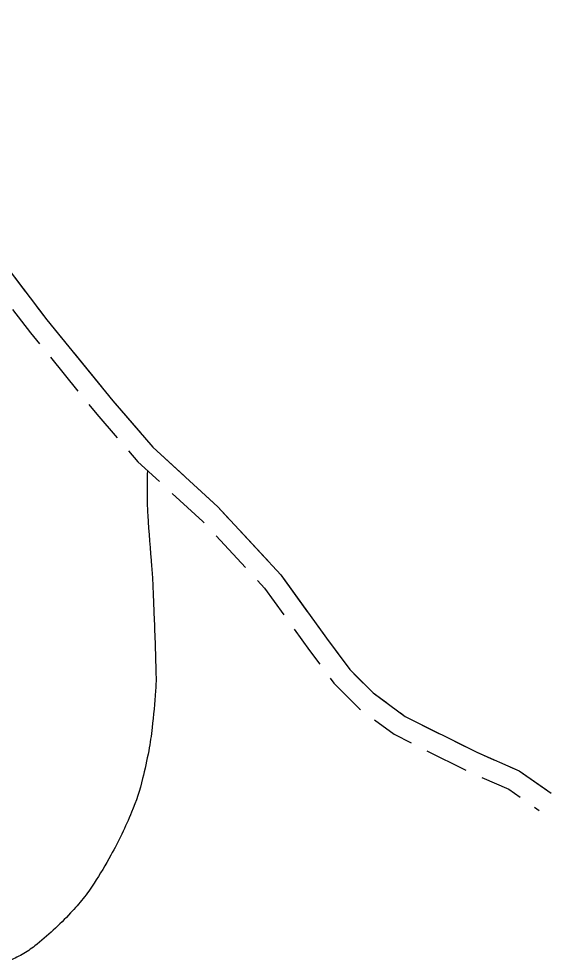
# Model space of a CAD drawing. Header units: millimetres. Extents: x 1400 to 4853, y -623 to 1865.
# Drawn here: x 3200.7 to 3261.8, y 1613.3 to 1721.4 of the extents above; entities that cross this region are included whole.
import ezdxf

# ---------------------------------------------------------------- set-up
doc = ezdxf.new("R2010")
doc.units = ezdxf.units.MM
doc.linetypes.add('AHIDDEN4', pattern=[7, 5, -2])
doc.layers.add('01_Північ', color=7, linetype='Continuous')

msp = doc.modelspace()

# ---------------------------------------------------------------- linework, layer by layer
at = {"layer": '01_Північ', "linetype": 'AHIDDEN4', "flags": 128}
for points in [[(3137.5285, 1721.4456), (3145.3723, 1720.6517), (3152.6051, 1718.7906), (3164.5637, 1716.2424), (3175.7208, 1713.808), (3180.5328, 1712.3209), (3184.4127, 1710.7567), (3188.0105, 1707.4405), (3195.5065, 1697.9567), (3203.9205, 1686.9181), (3211.5142, 1677.6271), (3216.1054, 1672.2958), (3223.5472, 1665.4684), (3230.7988, 1657.6453), (3236.0307, 1650.3718), (3238.7075, 1646.7854), (3241.4137, 1644.1104), (3245.0611, 1641.406), (3253.2856, 1637.286), (3258.1538, 1635.1501), (3261.8347, 1632.5989)], [(3105.9692, 1720.423), (3144.4238, 1717.0265), (3152.0557, 1716.4538), (3164.0578, 1713.8963), (3175.1095, 1711.4849), (3179.7283, 1710.0575), (3183.1086, 1708.6947), (3186.2449, 1705.8039), (3193.6106, 1696.485), (3202.0364, 1685.4308), (3209.6755, 1676.0844), (3214.3789, 1670.6227), (3221.8531, 1663.7656), (3228.9374, 1656.123), (3234.0947, 1648.9532), (3236.892, 1645.2054), (3239.8475, 1642.2839), (3243.7995, 1639.3537), (3252.2654, 1635.1128), (3256.9772, 1633.0455), (3260.4675, 1630.6264)]]:
    msp.add_lwpolyline(points, dxfattribs=at)
at = {"layer": '01_Північ', "color": 7, "linetype": 'Continuous'}
msp.add_lwpolyline([(3189.7529, 1705.2361), (3195.5065, 1697.9567), (3203.9205, 1686.9181), (3211.5142, 1677.6271), (3216.1054, 1672.2958), (3223.5472, 1665.4684), (3230.7988, 1657.6453), (3236.0307, 1650.3718), (3238.7075, 1646.7854), (3241.4137, 1644.1104), (3245.0611, 1641.406), (3253.2856, 1637.286), (3258.1538, 1635.1501), (3261.8347, 1632.5989)], dxfattribs=at)
at = {"layer": '01_Північ', "color": 30}
msp.add_lwpolyline([(3215.4707, 1669.6211, 0.00654976), (3215.4523, 1665.9877, 0.01563013), (3215.5122, 1664.466, 0.00321317), (3215.9643, 1658.6057, -0.01004453), (3216.0833, 1656.7291, -0.00067468), (3216.1627, 1654.8337, -0.00045715), (3216.2736, 1652.0362, -0.00194437), (3216.3908, 1648.6735, -0.0023451), (3216.464, 1645.8847, -0.02459705), (3216.4213, 1644.3403, -0.00894574), (3216.0198, 1640.1137, -0.01784238), (3215.6247, 1637.4682, -0.01455618), (3214.9315, 1634.264, -0.03797405), (3213.664, 1630.4146, -0.02804038), (3211.2779, 1625.4759, -0.01563263), (3209.3575, 1622.2532, -0.0272295), (3208.1, 1620.5034, -0.02000372), (3206.6636, 1618.8575, -0.01552207), (3204.6669, 1616.8735, -0.02236177), (3202.558, 1615.0738, -0.03528454), (3201.0981, 1614.0938, -0.04054445), (3199.4653, 1613.326, -0.04090769)], format="xyb", dxfattribs=at)

doc.saveas('drawing.dxf')
